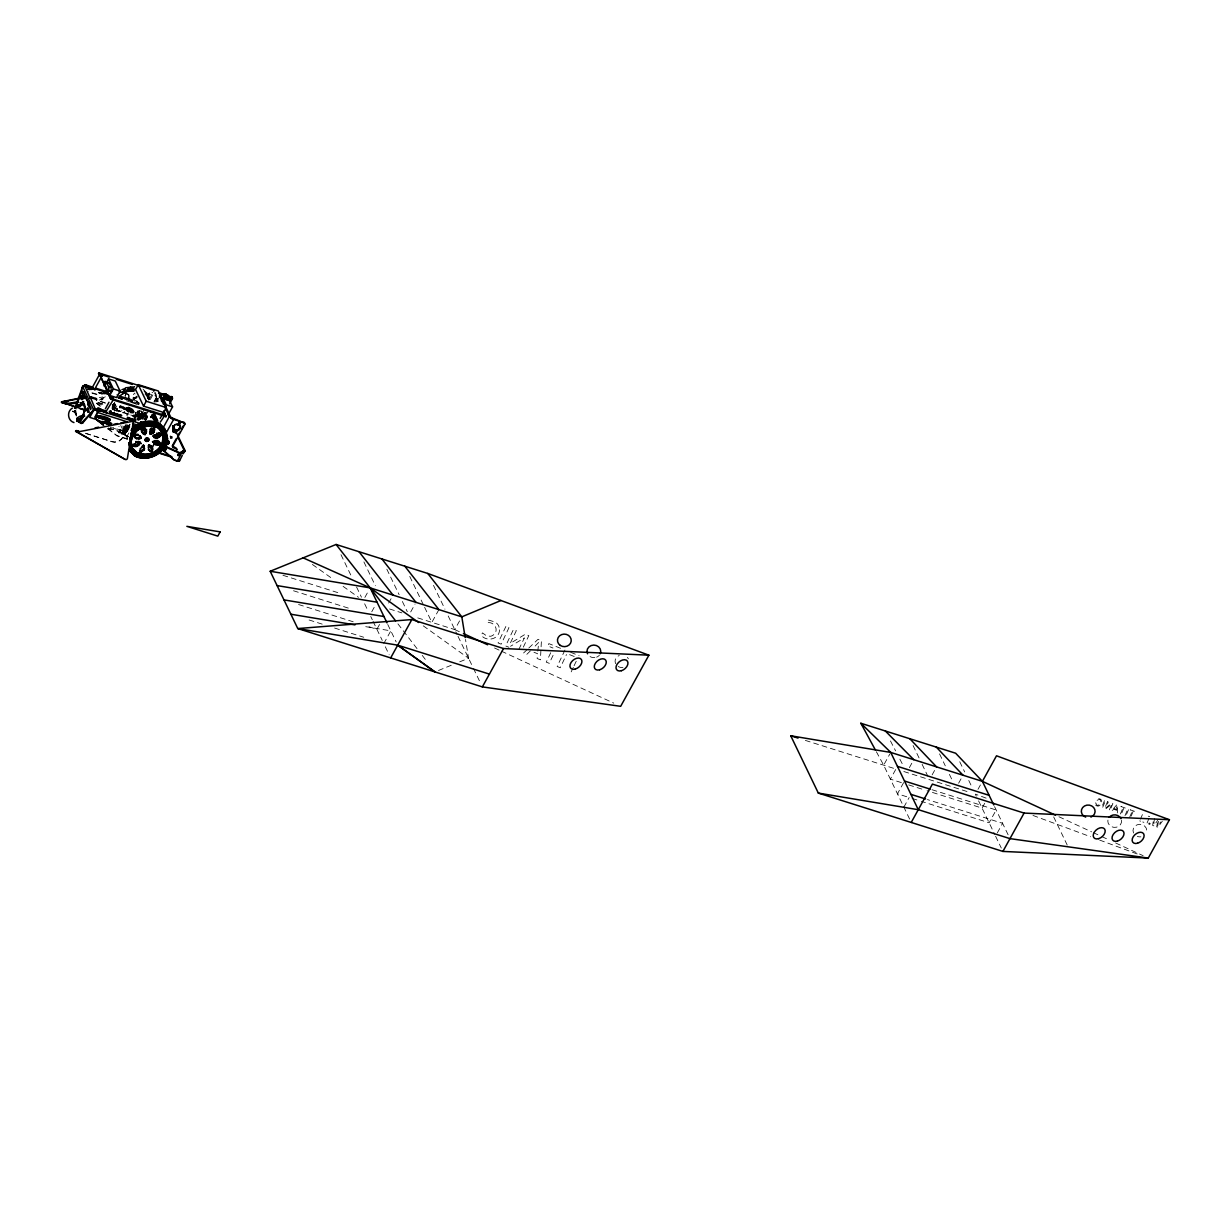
<?xml version="1.0" encoding="UTF-8"?>
<svg xmlns="http://www.w3.org/2000/svg" width="1231" height="1231" viewBox="0 0 1231 1231"><rect width="100%" height="100%" fill="white"/><g stroke="black" fill="none" stroke-linecap="round" stroke-linejoin="round"><path stroke-width="0.75" stroke-dasharray="5 3.75" d="M114.729 402.952C108.851 415.663 114.314 403.968 114.375 402.968M125.223 431.666L124.839 433.727L125.454 432.143L124.546 430.927L125.562 430.05M76.322 415.986L73.922 410.769L74.691 410.939M108.574 428.173L120.069 431.943M126.301 429.742L127.301 431.619L126.531 430.219M1117.317 812.937L1117.763 805.366L1116.655 804.982L1111.439 810.86L1113.978 809.306L1116.609 810.244L1116.471 812.629M117.253 408.6L111.775 406.861L112.852 409.107L112.929 408.123M128.87 432.973L126.454 437.359L125.439 434.112M537.824 651.153L538.67 642.474L533.392 647.829M114.237 410.431L114.729 411.139C111.329 389.042 114.945 427.388 114.698 402.737L113.16 408.477M1153.185 821.785L1152.647 825.447L1153.801 825.863L1157.679 820.338M1157.386 822.723L1156.709 826.893L1157.863 827.309L1162.341 821.169M1158.417 821.231L1157.679 826.37L1160.633 822M1154.601 818.43L1153.416 824.862L1154.909 822.954M126.362 415.201L127.024 414.278L127.424 415.109L127.932 413.062M136.826 397.798L133.733 399.506L132.84 397.813L133.148 394.782L134.718 393.074M136.426 396.967L133.333 398.659L133.564 395.613L135.118 393.905M108.543 429.711C106.697 427.126 110.59 432.327 110.944 427.603M115.175 403.86L114.144 407.769L114.975 410.708L114.16 407.169L115.545 402.383M118.915 432.989C120.099 422.91 123.669 437.359 118.545 431.696L120.023 429.557L121.346 430.127M129.147 396.29L128.393 399.829L129.547 397.136L128.732 394.612L125.654 392.843L124.593 394.797L125.1 397.628L125.654 392.843L124.593 394.797M135.672 412.662L134.933 417.047L135.518 412.816M112.098 407.892L113.129 404.276L112.098 407.784M112.236 408.2L113.283 404.584M112.606 406.03L112.483 405.199L113.621 405.43M108.174 428.419L108.266 429.419M110.821 427.342C110.975 430.665 106.251 430.019 109.19 427.049M118.422 432.081L119.622 432.789L121.423 430.481M125.947 431.45C124.3 426.526 120.269 433.912 125.07 432.82M122.808 430.927L122.962 432.435L121.223 433.804L126.47 422.741M123.9 428.957L123.346 430.65C125.193 430.404 121.915 433.266 124.716 434.897M123.946 431.65L123.639 432.697M126.408 424.633L125.377 426.495L127.732 427.88M127.516 427.911L126.147 426.788L128.009 425.126M126.762 426.541L126.454 427.588M125.116 432.666L125.716 431.604M125.377 426.511C126.701 428.126 129.578 425.587 127.624 424.741M127.008 439.436L127.901 436.313M133.733 417.155C148.197 411.708 131.471 412.508 139.334 416.324M140.211 413.554C137.41 412.893 138.272 416.216 139.103 413.093M139.472 415.539L139.349 418.186L144.181 409.431M139.98 416.001L140.011 413.554L137.918 413.231M141.503 415.924L142.704 414.985L140.903 413.816L143.335 415.37L142.858 414.632M112.236 408.153L114.329 400.967M114.652 402.645L113.175 407.723L113.806 410.246L113.314 408.03L114.806 402.937M128.578 436.759L125.07 435.651L131.009 424.895L128.978 425.357L129.932 425.141C127.024 428.111 127.916 426.465 130.378 425.157M139.457 411.231L139.334 413.57C141.226 414.016 136.533 413.724 137.795 415.801M135.272 419.833L143.181 415.232M102.435 399.367L102.588 398.244M102.388 399.398L101.619 400.09L102.989 399.229M119.653 431.496L120.361 430.05L113.16 427.711M120.484 431.712L120.407 430.111M139.657 414.231L140.488 414.57L134.841 417.386M138.395 403.937L138.426 403.045L130.994 400.86L131.548 401.645M150.444 399.275L154.121 392.474M138.703 413.062L139.149 411.016L137.672 411.939M139.749 411.154L141.565 411.277M126.393 432.373L126.655 429.911L128.701 429.08L127.732 425.941M137.58 413.508L137.103 411.862L138.749 411.493M139.026 417.14L141.565 412.631L139.965 411.923L139.072 413.016M127.424 415.109L127.824 414.093M117.53 410.939L115.991 410.354L117.068 408.415L116.191 410.769M137.58 401.598L137.18 402.599L138.718 403.183M1120.364 814.014L1122.903 807.967L1120.872 806.474L1126.38 808.428L1123.795 808.29L1121.256 814.337M1124.996 815.661L1127.827 808.936L1128.704 809.244L1125.873 815.968M1129.643 817.307L1132.197 811.26L1130.15 809.767L1135.659 811.721L1133.074 811.568L1131.166 816.107M1140.46 819.2L1142.583 814.168L1144.03 814.676M1149 818.369L1146.877 823.416L1146.092 823.139M113.16 404.876L112.036 404.937L113.206 405.522L112.329 406.83M138.734 412.416L139.457 410.477L138.426 412.277L139.734 413.031M114.083 409.738L135.102 416.386L139.503 410.677M518.836 649.383L524.391 637.92L510.526 646.29M523.344 647.137L528.807 635.627L525.314 634.227L510.173 643.428L516.328 630.657L513.435 629.503L505.633 645.952L508.926 647.26M550.719 652.722L546.256 662.14L549.272 663.34L553.735 653.923M564.952 650.045L557.151 666.479L560.243 667.725L566.475 654.569M573.338 667.34L571.107 672.049L568.091 670.849M574.077 665.771L576.323 661.062M124.993 395.628L126.054 393.674L128.886 395.074L129.04 398.921L128.486 394.243L125.654 392.843M72.675 411.554L74.814 412.231L76.661 408.707M72.275 411.031L75.568 412.724L77.445 408.954M112.329 409.184L114.56 405.137L113.883 404.553M112.852 409.107L116.083 403.276M113.252 409.954L117.284 402.645M115.022 409.123L116.822 405.861M117.36 397.259C120.715 400.306 127.978 398.798 124.623 399.598M130.978 400.86L130.578 401.598L138.918 404.06M126.054 425.049L121.223 433.804L125.362 435.112M123.392 430.665L124.039 429.481L125.516 430.281M125.608 426.649L128.009 425.557M125.008 429.85L125.839 428.342L126.916 428.665M125.777 427.326L126.747 427.911L125.916 428.927L124.947 427.065L126.701 427.449M85.631 433.25L112.144 441.621A8.032 6.57 -25.7 0 0 122.638 437.297L129.901 424.141M85.755 433.497L112.267 441.883A8.032 6.57 -25.7 0 0 122.761 437.544L130.024 424.387M133.717 413.801L134.81 416.047L138.026 410.215M120.823 432.958L124.962 434.266L130.609 424.064M138.426 411.046L135.21 416.878L139.349 418.186M147.105 397.136L149.797 392.243M147.351 398.798L150.951 392.289M138.949 412L139.749 413.077M149.259 399.259L152.844 392.735L153.813 392.812M142.642 419.802L145.058 415.432L143.658 412.508M144.073 419.556L146.766 414.678M153.967 401.645L156.66 396.751M144.196 420.156L147.797 413.647M154.09 402.245L156.783 397.367M145.196 420.11L147.905 415.216M155.091 402.183L156.891 398.936M145.289 420.51L147.982 415.616M145.612 420.848L147.412 417.601M156.399 401.306L158.199 398.044M156.722 401.968L158.522 398.706M364.868 597.435L368.377 591.065M371.762 611.761L375.27 605.39M388.657 603.082L392.181 596.712M379.533 624.486L376.886 629.272L367.777 626.394M383.78 643.598L390.827 630.841L362.529 626.148M410.708 611.93L415.093 603.959M438.898 609.607L431.866 622.347L424.495 607.037M417.755 617.9L454.778 629.595L460.055 620.039M909.617 819.077L883.658 765.159L889.844 753.972M895.676 769.544L890.382 779.131L901.384 782.608M909.37 767.652L912.894 761.266M903.631 782.624L897.445 793.81L910.278 797.857M903.862 807.136L909.155 797.55M932.144 774.853L934.791 770.052M958.626 783.224L962.15 776.823M977.983 789.333L980.63 784.547M984.708 803.32L982.061 808.105L927.066 790.733M997.31 832.91L1002.603 823.324L927.42 799.565M123.515 430.696L124.839 428.049L118.807 426.588M126.147 430.881L125.5 430.973M127.762 428.111L128.47 428.603L127.978 426.203M75.06 410.877L73.922 411M126.301 430.034L127.424 428.665M138.287 418.34C144.996 417.848 151.121 414.616 138.057 417.863M125.408 428.742L126.162 427.742M126.978 428.373L125.547 428.865M145.458 415.539L142.796 417.878L145.689 416.016M125.131 429.896L122.669 431.189M140.472 413.324L134.718 416.94M142.427 412.447L138.057 416.047L142.95 411.846M138.564 416.801L145.335 410.492M140.934 417.355L145.473 412.308L140.519 417.632M143.258 412.924L141.057 415.463M145.104 412.277L141.365 416.632L137.472 418.725M145.35 412.277L141.842 416.524M146.243 414.155L140.103 419.602M118.361 398.044L120.715 395.305M140.211 414.524L133.979 417.678M145.32 412.293L139.195 417.724M141.919 417.386L146.227 412.37L141.288 417.878L137.457 419.725L141.919 417.386L141.088 417.971M147.458 411.431L141.427 418.186L137.61 420.048L142.073 417.694L146.381 412.693M148.52 411.508L142.734 418.232L136.056 421.725M118.33 398.182L120.746 395.459M140.673 417.171L145.258 412.031M137.103 396.028L133.333 398.659L132.64 396.828M137.503 396.859L133.733 399.506L132.84 397.813M123.085 413.031L124.654 411.323M75.676 412.57L74.352 412.216M530.423 650.845L526.791 654.384L523.498 653.061L527.468 649.322M528.791 648.06L538.039 639.304L541.425 640.659L540.409 659.816L537.131 658.508L537.547 653.692L533.977 652.276M134.81 416.047L135.702 415.309M126.624 429.173L126.747 427.911M126.839 429.65L128.701 429.08M135.364 416.232L137.764 415.355L135.41 416.247L137.764 414.385L137.333 412.339L137.857 414.77L139.411 415.724M135.241 389.765L127.055 390.796L122.177 393.412L127.316 390.704L133.779 389.996L126.731 391.043L122.454 393.335M96.772 394.12L87.401 391.427M134.979 417.447L140.611 413.985M125.624 431.927L127.301 431.619M96.91 394.628L91.094 392.997M122.208 392.812L126.485 390.519L134.948 389.458M126.901 390.473L122.023 393.089L127.162 390.396M121.7 394.289L127.132 391.381L131.409 390.843L127.978 391.119L120.823 394.597M118.253 391.458L125.993 387.396L134.918 386.396L126.685 387.18L122.638 389.15M119.161 393.335L126.901 389.273M112.483 406.738L113.452 406.999L112.283 407.815M138.149 413.708L138.949 413.447L137.61 414.262M137.21 419.232L141.427 417.032M143.027 416.401L141.857 416.54M127.378 427.849L128.086 427.388M124.854 432.343L123.685 432.496M121.961 410.708L118.684 411.754L121.884 410.8M119.438 393.028L127.593 389.058M121.269 394.874L127.932 391.643L134.425 391.104M141.688 414.724L142.688 414.57M126.793 426.526L128.209 426.68M100.788 398.89L105.666 396.644M99.265 400.106L105.774 397.105M125.808 431.712L125.347 432.512M122.131 433.389L121.223 433.804L124.5 432.973M438.498 670.464L452.639 664.709M459.717 661.847L468.565 658.246L465.503 639.428M135.364 415.924L138.903 415.078M113.252 405.507L112.313 404.737M99.265 397.628L102.804 396.951M112.99 404.968L113.467 405.876M133.363 390.919L127.285 391.689L120.33 395.413L127.516 391.612L135.148 390.766M108.82 429.573L109.928 428.973L108.159 429.204M124.254 430.542L125.993 431.096M134.564 387.596L126.254 388.519L123.131 390.165L126.901 388.334L134.81 387.673M134.148 388.242L126.316 389.104L123.362 390.658L126.931 388.934L134.364 388.319M126.501 389.535L134.287 388.55M126.701 390.458L135.272 389.504M126.962 390.981L134.056 390.196M127.362 391.812L131.64 391.335M119.161 432.85L120.423 432.496L118.515 432.45M122.561 431.619L124.685 431.85L127.639 428.388M119.53 410.8L118.284 410.923L119.299 410.892M127.07 389.242L135.795 388.381M138.934 415.493L137.78 415.37M124.362 431.435L125.562 432.173M123.254 430.111L124.3 430.188L124.177 428.465M141.688 411.262L140.719 410.8M108.605 428.096L119.515 431.527M126.147 426.757L125.362 426.603L126.485 426.865M126.054 393.674L129.132 395.443M140.365 414.785L139.334 414.078M140.18 415.124C142.119 414.539 141.75 417.001 139.888 415.647M125.393 399.09L131.209 400.814M146.504 392.981L155.629 395.874L158.03 400.844M116.76 394.628L136.903 400.998M120.392 395.936L137.81 401.444M119.576 396.567L139.134 402.737M119.792 397.044L138.01 402.799M117.776 396.505L124.639 398.69M119.238 397.228L139.365 403.583M117.961 398.09L138.995 404.737M131.64 402.629L138.518 404.799M100.419 401.244L105.604 402.876M135.918 412.539L145.058 415.432M100.65 401.706L105.835 403.353M97.818 402.275L104.727 404.46M98.049 402.752L104.958 404.937M96.864 403.383L104.127 405.676M122.577 426.095L129.901 428.403M74.737 411.8L74.491 410.739L75.522 412.062M74.845 412.016L75.63 412.262M121.084 429.85L119.561 430.327L120.9 429.773L121.192 430.619M111.667 427.634L120.561 430.496M128.347 436.282L121.915 433.266M107.866 428.419L116.745 435.451L127.178 438.744M108.097 428.896L116.976 435.928L127.409 439.221M282.945 575.292L341.249 593.711M389.55 608.976L401.891 612.884M805.336 740.4L894.66 768.636M903.831 771.529L969.843 792.395M932.005 789.717L996.187 809.998L989.124 822.785L921.28 801.335M908.724 784.932L925.22 790.148M293.486 590.757L351.774 609.191M298.564 604.513L353.205 621.778M912.109 798.442L919.449 800.75M309.089 619.978L323.661 624.594M334.601 628.041L363.745 637.258M126.347 399.167L128.393 399.829L126.347 399.167L124.7 396.797M136.779 401.768L138.857 403.183M115.991 410.354L117.668 410.923M1148.246 816.168L1149.708 816.692M1139.752 820.892L1140.583 821.185M1142.783 821.969L1143.907 822.354M140.673 414.231L142.704 414.985L140.719 414.155M986.139 798.134L975.337 794.133L977.768 799.196M1032.978 815.445L1090.635 836.757M1099.637 840.081L1137.475 854.068M560.582 648.306L548.857 643.613L547.749 645.936L552.965 648.014M570.692 652.322L579.078 655.677M569.584 654.646L574.8 656.723M152.013 392.381L152.844 392.735M139.949 415.539L141.596 416.263M1058.952 816.753L1091.589 831.848M1093.313 832.648L1100.175 835.818M1101.899 836.618L1108.762 839.804M1115.64 842.973L1143.122 855.683M454.778 629.595L461.687 632.796M494.523 647.983L499.709 650.383M501.432 651.184L613.746 703.116M140.303 414.909L141.611 415.555M113.975 404.491L112.098 408.707L137.056 416.755L134.887 415.909M102.742 398.629L102.696 398.367M138.795 412.447L140.411 414.385M121.992 433.204L123.423 432.25M122.361 433.466L124.208 434.743M312.366 564.444L332.355 578.693M343.11 586.371L358.498 597.327M423.264 625.84L468.565 658.246M96.603 403.122L101.05 406.645M96.834 403.599L99.803 405.938M1095.559 805.074C1100.037 809.383 1105.007 799.042 1098.683 798.642A2.616 2.37 2.4 0 0 1097.283 798.95L1096.267 799.827L1097.052 800.35C1104.438 796.011 1098.175 810.906 1095.852 802.997L1094.898 802.951L1095.282 804.735M127.285 427.449L128.47 428.603L126.424 429.45L126.67 431.158M126.439 430.681L125.07 435.651M142.95 389.027L148.166 394.397L148.936 397.767L148.274 394.597L146.12 392.304M143.858 390.904L149.059 396.274L149.843 399.644L148.274 394.597M144.873 392.781L146.766 394.736L147.843 399.398M145.043 394.212L147.966 397.244M140.042 414.031L140.396 415.524M147.028 394.182L149.182 396.474M397.936 623.871L417.601 649.383M422.233 655.4L426.849 661.401M125.1 434.712L124.039 432.604M157.091 398.736L157.553 401.737M876.364 751.741L883.658 765.159M890.459 740.939L895.599 750.879M899.876 759.173L902.446 764.159M1053.674 816.907L1067.262 845.143M994.556 806.628L1008.343 835.264M959.749 761.743L964.673 771.96M968.766 780.5L971.228 785.609M978.583 800.873L994.802 834.572M995.617 836.264L1001.295 848.051M939.561 753.911L945.3 765.851M949.409 774.376L951.871 779.485M913.079 745.54L921.296 762.589M922.111 764.297L927.851 776.238M433.481 585.356L444.945 609.176M448.222 615.992L457.209 634.657M458.024 636.335L472.627 666.663M473.427 668.356L480.736 683.513M409.754 576.416L423.664 605.344M386.826 569.168L399.121 594.696M402.383 601.497L407.307 611.715M363.914 561.921L375.378 585.741M387.75 624.471L396.182 641.982M340.987 554.689L351.635 576.8M356.559 587.018L361.468 597.22M364.638 603.805L367.7 610.176M370.762 616.531L372.301 619.716M373.055 621.316L382.256 640.412M385.318 646.767L389.15 654.738M154.983 392.074L156.614 395.474M154.521 392.904L158.614 401.383M157.137 401.075L157.276 399.106M147.689 396.751L148.474 399.767M143.073 415.601L143.104 414.893M128.486 394.243L128.886 395.074M135.179 415.309L135.579 416.14L135.441 412.293M125.424 425.418L125.7 426.988M120.746 425.511L124.962 434.266M122.608 430.527L123.008 431.358M74.983 410.462L76.676 413.985M74.522 410.308L76.522 414.462M74.475 411.323L77.676 417.986M133.056 397.659L133.733 399.506M112.175 406.553L113.144 409.769L112.19 405.968M147.812 396.921L148.628 400.075M120.515 430.235L120.823 431.065M622.963 667.479A6.894 6.278 2.4 0 1 617.854 666.263M615.638 663.694A6.894 6.278 2.4 0 1 619.255 655.461M627.395 657.4A6.894 6.278 2.4 0 1 628.318 658.816M599.405 655.154A6.894 6.278 2.4 0 1 596.604 657.154M594.865 657.585A6.894 6.278 2.4 0 1 588.464 655.215M1133.551 833.018A6.894 6.278 2.4 0 1 1139.798 824.308A6.894 6.278 2.4 0 1 1146.292 832.956M1140.875 836.803A6.894 6.278 2.4 0 1 1137.336 836.403M1121.518 820.261A6.894 6.278 2.4 0 1 1113.87 827.355A6.894 6.278 2.4 0 1 1108.285 818.753M1116.856 807.721L1116.702 809.567L1114.424 808.752L1116.917 805.766L1116.856 807.721M499.524 629.857C499.386 639.304 486.861 642.167 481.275 635.411L482.475 632.888L486.399 635.765L490.4 636.289A6.278 5.709 2.4 0 0 493.831 634.565C499.401 629.795 493.985 621.27 487.276 622.763L488.569 620.055L495.124 622.055A9.648 8.786 2.4 0 1 498.847 626.256L499.524 629.857M116.791 410.169L116.391 411.185L117.468 409.246L116.791 410.169M1104.484 800.673L1101.653 807.398L1102.53 807.705L1105.361 800.981L1104.484 800.673M1107.469 801.72L1104.638 808.444L1105.761 808.844L1111.824 804.058L1109.254 810.075L1110.054 810.367L1112.886 803.643L1111.531 803.166L1105.93 807.828L1108.285 802.012L1107.469 801.72M1149.108 823.062L1148.692 824.047L1149.785 824.447L1150.2 823.447L1149.108 823.062M505.864 626.487L498.063 642.921L501.155 644.167L508.957 627.718L505.864 626.487M142.673 412.647L138.118 416.555L142.642 412.662M143.088 412.647L140.98 415.109L133.533 419.109L140.873 415.201L143.042 412.662M126.116 388.211L122.977 389.858L126.762 388.011L134.394 387.38L126.116 388.211M127.993 398.998L125.947 398.336L127.993 398.998M134.533 416.216L132.486 415.555L134.533 416.216M134.933 417.047L132.886 416.386L134.933 417.047"/><path stroke-width="1.5" d="M104.312 386.042L105.697 386.596M92.54 387.134L85.631 384.841L82.708 386.334L74.953 407.784L75.737 408.03M76.814 420.356L76.845 419.633C93.71 413.308 74.383 414.816 77.061 420.956L81.661 422.972L94.71 408.569L98.234 411.231L95.526 417.047L95.864 419.14M98.157 417.324C98.834 413.77 114.006 418.971 109.374 421.14M82.4 391.596C80.415 394.612 82.169 388.781 82.385 393.181C82.662 386.873 82.554 401.845 85.493 397.49M152.413 416.247L152.613 415.447L152.859 416.77M78.676 431.265L75.599 431.327L125.116 459.394A1.585 1.508 24.3 0 0 127.424 458.378L133.41 421.187L133.148 419.725L132.302 420.048M133.333 419.956C133.41 423.11 133.81 418.371 132.163 420.202M108.559 387.226L111.421 387.842L109.097 382.841C101.819 379.225 113.098 388.519 106.497 390.396M82.816 386.242L84.323 385.395M103.65 425.387L95.649 418.663L95.31 416.57L97.803 411.554L95.172 409.369L93.479 409.384L94.71 408.584M153.336 415.062L154.26 418.232M82.723 398.382C80.446 403.445 80.338 389.781 82.739 398.444C80.215 401.721 81.646 395.136 81.631 398.875M83.493 398.798L81.785 396.351M139.518 450.838L140.396 452.531L144.165 449.884L143.596 445.176L143.765 449.053L139.995 451.685L140.396 452.531L144.566 448.884L143.596 445.176L142.442 445.514M154.352 428.773L153.167 431.742L150.074 433.45L150.474 434.281L153.567 432.573L154.752 429.604L153.66 426.942L153.844 430.819L150.074 433.45M85.354 411.123L85.447 410.646M85.478 384.918L85.201 386.103L85.631 384.811A5.139 1.939 28.9 0 1 84.585 385.334L84.462 385.365M133.348 421.325L133.133 420.156L132.286 420.571M173.032 427.942L174.54 425.172M152.444 414.585C159.214 418.309 153.86 424.08 152.413 414.585M81.831 398.567L82.215 399.49M107.959 383.472L107.389 382.118M81.246 403.26L79.138 405.953L78.584 404.799L74.737 407.892M166.062 398.398L167.016 396.597L166.123 398.659M105.312 382.041L104.035 383.795L105.112 381.179M111.621 391.181L110.375 392.135M137.395 430.358C171.463 409.677 171.171 464.395 136.995 452.669L132.533 448.407L130.886 442.56L132.748 435.574L137.457 430.081M129.655 418.54L127.439 417.848L135.795 420.417L127.455 417.278L128.286 418.371L127.378 418.863M85.339 385.842L85.57 384.841L85.154 385.672A5.139 1.939 28.9 0 1 84.924 385.872M139.919 451.669L140.226 448.638L143.996 446.007L141.796 446.93M139.995 451.685L143.765 449.053L144.273 447.022M149.982 433.42L150.305 430.404L154.075 427.773L154.244 431.65L152.675 433.358L150.474 434.281L149.582 432.589M145.889 430.85L145.135 434.62L145.874 430.235L142.396 427.634M104.312 385.919L106.251 381.933M157.83 452.746L164.046 445.899L166.123 437.774M98.757 415.755L98.326 417.632L99.526 416.232L98.126 416.124L98.418 417.709L109.328 421.14M165.077 438.082C164.246 451.454 148.274 459.963 136.472 454.147L131.671 449.561L129.901 443.268C130.732 429.881 146.689 421.371 158.507 427.188L163.461 432.096M129.917 442.514L131.302 448.93C138.349 460.948 157.168 457.07 163.231 445.914L165.231 438.39L163.308 431.773M130.563 449.946L128.824 442.652L130.455 449.746L135.533 455.055C145.658 460.271 158.384 455.67 164.2 446.222L166.308 438.236L164.292 431.235M165.339 443.976L168.555 442.76L168.616 440.975L167.077 440.052M165.662 444.637L168.201 444.191L169.139 442.406L168.308 440.99L165.708 441.16M178.803 429.204L180.342 426.295M173.217 431.943L175.171 432.589L180.234 428.573L180.018 425.018L178.095 423.695L180.665 426.942L179.126 429.865M166.17 398.598C168.632 400.137 168.047 395.428 170.109 397.567L168.739 400.044L163.554 398.275M165.816 397.09L167.416 399.275L168.355 397.013M152.429 448.299L151.675 451.839L152.829 449.13L152.013 446.607L148.936 444.853L148.274 445.776M78.092 419.386L79.323 419.756L78.369 419.663M129.871 439.052C132.933 427.249 148.289 420.802 159.184 426.357L164.431 431.542M130.055 442.929L131.563 449.423L136.241 454.239L143.181 456.439L151.013 455.562L158.168 451.808M130.901 441.96C132.209 429.65 147.305 421.971 158.076 427.988L162.261 432.481L163.538 438.298C162.369 450.577 147.412 458.147 136.641 452.469L132.286 447.992L131.102 441.729M145.673 440.313L146.935 438.851L148.659 439.405M154.398 441.221C153.906 445.653 157.476 439.436 154.29 442.591M166.231 397.844L167.831 396.844L164.385 395.397L161.384 400.844M164.138 436.897L163.677 434.743L164.154 436.959M157.676 452.131L163.231 445.914L165.154 438.128M130.455 449.746L135.241 454.87C145.396 460.425 158.276 455.732 164.2 446.222L166.123 438.036M170.447 436.282C170.77 439.636 172.094 434.681 170.709 438.205M166.323 444.099L168.555 442.76L168.247 440.606M166.631 444.76L168.878 443.406L168.57 441.267M173.356 429.342L172.909 428.342L173.202 431.912M171.878 438.082L171.925 436.805M180.28 422.849L178.834 421.556L178.772 423.141M179.926 422.264L178.495 423.433L180.28 422.879M178.957 423.125L179.957 422.218M172.894 431.281L175.664 431.527L179.034 429.019L180.342 426.434M166.123 438.928L164.554 431.712L159.584 426.588C149.459 421.387 136.733 425.988 130.917 435.435L130.024 439.344C133.086 427.157 148.859 421.11 159.738 426.911L164.708 432.019M146.874 441.514L148.659 439.421M154.752 442.637L155.845 441.36M159.184 435.836L158.414 434.497M159.399 436.313L159.43 435.066L158.26 435.159M172.355 445.991L173.032 447.53L176.048 448.592A1.6 1.308 -25.7 0 1 176.71 450.331L176.387 449.669A1.6 1.308 -25.7 0 0 175.725 447.93L172.848 446.053L184.712 424.557A1.6 1.308 -25.7 0 0 184.05 422.818L170.863 417.401L159.584 394.043L171.694 397.136A1.6 1.308 -25.7 0 1 172.355 398.875L169.616 403.83M172.663 446.653L173.063 447.545M81.692 396.52L80.815 397.367M166.308 448.807L164.831 448.361L165.108 449.761M164.816 449.177C165.877 452.069 167.416 447.253 164.292 448.638M179.557 455.147L177.803 454.993L179.141 455.885M177.91 455.501L179.311 454.67L177.833 454.177M98.188 417.247L108.79 420.633L110.128 419.463M176.187 438.775L172.525 445.391L172.74 446.884M153.706 435.066C152.013 437.297 156.953 436.113 154.537 434.82M154.66 435.728L155.445 435.205M157.845 435.928C160.43 436.005 156.783 436.605 158.23 435.189M164.662 448.746L165.785 447.561M164.354 449.038L166.139 448.53L164.385 448.315M95.633 389.058L91.556 388.488L87.832 386.057M101.434 393.351L99.08 392.612C103.389 395.028 101.111 391.181 101.481 393.258M97.249 409L99.096 408.877M97.664 408.261L105.327 411.231M119.992 407.738C118.761 403.706 126.101 409.123 124.916 408.707M132.748 412.477L130.44 412.416L132.794 412.447L133.41 411.092L131.917 409.154L128.855 407.523L126.285 408.061L129.117 410.908L133.163 411.739L131.502 409.892M162.923 448.992L163.261 450.469M177.603 436.543L184.296 450.7L180.588 452.269A1.6 1.308 -25.7 0 1 178.926 452.454L166.785 446.945L163.2 448.207L166.785 446.945L164.215 447.869L163.154 449.607L166.077 447.253L179.172 452.977A1.6 1.308 -25.7 0 0 180.834 452.793L185.065 450.592L173.14 425.788L172.832 426.526M172.771 426.895L173.14 425.788M76.368 406.23L82.015 389.888M83.385 402.306L83.046 403.245L81.108 403.106M141.734 428.557L141.442 431.573L144.735 433.774L142.688 433.112M143.088 433.943L145.135 434.62L141.842 432.42L142.134 429.388L142.796 428.465L145.643 429.865M148.274 447.622L148.936 444.853L151.782 446.253L152.321 450.931L152.182 447.084L149.336 445.684L148.382 449.638L151.675 451.839L149.628 451.161M155.722 421.956L157.399 422.725L155.722 422.648M156.552 433.266L160.938 433.497L157.337 436.974L153.336 436.328M133.133 444.129L133.133 445.976L136.441 446.514L140.549 442.898L139.195 441.621L135.779 441.852M138.087 441.437L140.149 442.067L138.826 445.422L134.918 446.576L133.133 445.976L136.179 442.683L140.549 442.898L138.488 442.268M161.138 433.912C161.323 437.005 156.522 439.067 153.921 437.39L153.921 435.543M153.521 436.559L156.829 437.097L160.538 434.481L160.938 435.312L157.737 437.805L153.921 437.39L156.953 434.097L161.338 434.328L159.276 433.697M90.725 409.615L87.632 404.507L88.247 402.799L85.555 396.921L84.708 398.352L84.185 396.367L83.831 398.075L85.447 396.582L91.094 408.43M86.739 387.149L89.324 387.426L86.832 386.934M91.017 387.627L87.247 386.195L88.955 388.411M90.986 389.611L90.909 388.688M104.066 393.92L103.419 392.135L109.128 393.782M97.603 408.415L101.527 409.477M110.421 390.843L111.282 389.627L111.759 390.519M103.266 410.462L101.788 409.738L106.466 412.277M97.895 409.031L104.527 411.292M110.498 397.336L113.375 399.583M114.021 413.785L113.437 412.97L121.269 415.324M132.763 412.462L133.425 411.123L132.317 409.554M142.073 422.725L141.057 421.664M163.954 410.739L165.954 416.647L110.744 399.198L111.298 397.952M77.922 431.127C75.183 432.697 74.537 429.757 77.799 430.788M163.184 397.567L164.385 395.397L167.216 397.013M93.571 389.011L95.387 389.396L89.694 386.657L92.725 387.657M94.756 389.073L95.726 389.258M102.096 394.028L101.865 393.412M106.635 412.508L104.25 411.862L106.297 411.908M110.975 411.139L110.282 412.477L121.792 415.709M127.07 421.771L97.926 412.57L97.988 410.462L94.895 408.584M108.867 382.964L106.097 382.102M141.734 430.404L142.796 428.465M85.401 385.703L81.846 387.827M84.185 386.072L84.585 385.334L90.171 398.229M83.093 392.027L82.123 393.043M80.507 398.213L82.308 394.966M74.968 408.369L79.015 406.384L78.584 404.799M93.202 388.411L88.247 388.95M153.706 391.196L154.167 390.381L98.942 372.931L110.744 399.198L112.021 399.029M101.45 375.27C103.635 373.793 99.249 375.178 100.496 375.501M100.188 374.793L101.942 374.47L101.927 376.04M93.664 389.242L94.464 389.596L101.65 376.563M90.74 396.797L89.94 398.059L90.74 396.797L96.249 398.582M91.032 398.198L90.355 397.321L95.495 409.569L97.264 410.831L97.68 410.092L130.763 420.556M82.754 415.863C86.308 411.816 72.09 431.542 81.969 415.616L84.323 416.155M84.447 416.401L83.308 414.616L84.954 407.23L84.416 404.491L82.939 402.906L80.077 402.675A4.016 1.754 -72.5 0 0 82.877 401.506L83.754 401.768L83 402.845M95.849 398.413L96.449 399.813M96.633 398.844L96.526 399.952M106.774 382.179L108.559 378.933L115.268 381.041L120.084 391.058L116.483 397.567L109.79 395.459L113.39 388.934L108.559 378.933M94.248 409.261L89.755 417.401L97.018 419.694M77.184 420.817L82.446 423.233L94.264 409.646M99.203 408.061L97.357 408.769L98.126 410.385M99.065 411L100.465 410.662M105.374 408.769L108.974 402.245M111.867 398.921L110.744 399.198L105.774 387.119M111.775 397.321C115.16 399.921 111.375 394.889 111.329 398.582M106.451 412.554L103.881 411.616L105.481 412.477L113.667 399.229M109.22 411.739L110.944 411.123M113.267 414.293L114.006 412.985M120.299 406.138L119.884 406.892L125.223 409.323L124.393 409.015M123.746 407.23L124.346 408.615M120.884 415.17L120.469 415.909L117.53 414.709M138.241 384.641L135.548 389.519L143.535 406.122L163.615 412.462L166.323 407.584L158.322 390.981L138.241 384.641L146.227 401.229L166.323 407.584M126.147 408.184L128.855 407.523M134.671 419.525L135.087 421.341L129.594 419.648M143.535 406.122L146.227 401.229M145.027 422.802L140.873 422.387M150.49 412.139L152.382 412.493M159.415 397.074L161.215 393.828L158.568 393.32L159.599 392.92L171.694 397.136L169.801 397.336M152.044 416.509L150.628 416.601L151.752 417.478M150.736 417.463L152.044 416.524M151.998 415.324L152.798 414.647M155.952 419.725L155.537 420.463L153.952 415.57M168.093 414.939L172.555 406.845L166.354 404.876L163.4 398.752L165.077 395.628M163.908 398.521L165.277 396.043M154.521 420.433L154.275 419.186M168.739 400.044L170.586 397.367L169.616 400.706L172.555 406.845M169.093 400.09L170.586 397.367L170.001 398.429M160.168 418.432L161.969 415.17M163.646 415.17C164.785 416.063 163.169 411.523 163.585 414.108M160.276 422.141L165.031 415.078M149.736 445.637L151.998 449.915L151.382 449.084L155.875 440.929M163.077 427.911L169.37 416.509L165.216 407.892M165.493 434.158L173.571 419.509L169.37 416.509L172.094 418.879L184.05 422.818M178.003 435.466L179.834 432.173M181.665 428.865L183.481 425.557M386.996 622.886L370.162 587.833L336.078 544.471L270.189 571.261L297.764 628.549L482.352 686.898L620.67 706.317L648.891 655.184L427.757 573.446L336.078 544.471M390.673 657.908L411.846 619.562L503.525 648.537L648.891 655.184M482.352 686.898L503.525 648.537M911.232 822.446L932.406 784.101L1024.084 813.076L1169.45 819.723L1148.277 858.069L1002.911 851.421L818.323 793.087L790.748 735.784L890.705 752.418L982.4 781.346L1055.506 815.168M993.756 804.936L982.4 781.346L996.51 755.788L1169.45 819.723M1002.911 851.421L1024.084 813.076M76.999 418.463L77.184 421.11M133.133 445.976L134.21 444.037M153.921 437.39L154.998 435.451M86.078 398.244L83.4 391.581M163.169 450.254L174.263 459.994L177.372 461.133L182.696 450.9L185.065 450.592L184.942 451.515L182.942 451.408M182.357 453.547L184.219 450.3M174.694 460.225L179.372 461.24L182.28 455.439M183.204 453.824L185.065 450.592M85.416 384.995L84.97 385.626L92.125 387.873M158.199 442.021L157.214 443.745L155.414 444.114M78.476 405.599C75.814 407.615 81.031 406.23 78.492 405.399M154.567 436.236L155.352 435.528M82.615 386.488L93.479 409.384M158.43 442.483L155.537 444.345M132.04 436.051L137.564 429.373L144.719 425.911L152.413 425.264L159.153 427.588L163.661 432.42L165.062 438.836C163.569 452.008 147.381 460.209 135.81 453.747M134.594 426.449L131.117 430.481C137.472 421.694 150.32 418.755 159.876 423.879L165.016 429.388L166.585 436.574L164.908 429.173L159.568 423.679C151.505 419.509 141.442 421.294 134.702 426.572M132.025 430.742L135.256 426.972M130.871 433.712C137.056 424.218 150.29 420.387 160.461 425.557L165.8 431.05L167.508 438.451C165.985 453.3 148.151 462.533 134.933 456.024L129.132 449.638M173.479 429.265L173.263 430.542M132.071 430.788L134.256 428.326M130.886 433.727C137.149 424.126 150.582 420.248 160.784 425.757L165.923 431.265L167.508 438.575C165.877 453.516 147.674 462.718 134.502 455.778L129.163 450.284M145.935 438.344L147.228 437.944M149.89 429.573L151.459 427.865M164.692 414.216L162.954 413.324L165.954 416.647L164.323 413.247M156.999 443.283L157.876 442.483M104.096 411L101.327 410.831L103.373 411.077M140.965 421.771L141.596 422.495M159.599 393.997L161.215 393.828M168.324 398.136L166.077 398.505M168.524 398.552C166.847 401.014 164.523 396.797 167.201 396.474M161.8 414.278L165.954 416.647M89.186 412.108C85.831 412.477 89.401 407.276 87.355 408.2C85.077 411.954 91.34 413.185 87.709 408.292M72.429 408.092C66.582 411.246 67.613 420.679 73.952 422.572M77.03 418.386C77.615 416.493 77.307 423.556 76.953 420.633M99.819 374.424L98.495 373.747L101.45 374.809M92.864 388.719L90.617 387.242L93.033 387.796M92.417 388.273L95.156 389.104M111.329 397.598L112.637 398.275M156.46 443.56L157.476 442.914M154.521 435.805L153.321 435.805M159.261 436.405L153.321 435.759L155.091 435.989M164.739 447.961L166.123 448.392M132.409 420.448L133.363 420.356M113.021 398.875L113.637 399.521M134.333 436.974L135.179 435.435L138.595 435.235L141.026 438.19L136.549 438.959L133.717 435.174L134.825 437.821M176.064 424.356L174.556 425.157M157.737 444.36L159.953 443.452L155.475 444.222L153.444 442.114L157.922 441.344L160.353 444.299L158.137 445.191L155.875 445.068L153.26 442.252M165.4 440.498L167.031 440.052M162.384 399.675L163.815 398.921M135.641 426.772L139.719 424.633L135.887 426.495M147.766 440.267L146.474 440.683M159.368 436.359L154.844 436.236M158.661 452.177L151.059 456.162L142.104 456.978M111.821 398.629L112.667 399.444L111.821 399.075M139.872 424.941L136.241 426.711L132.686 425.587M175.233 431.758L176.187 430.912L175.541 432.42M153.398 436.343L155.321 435.574M151.859 428.696L154.075 427.773M500.971 600.497L461.81 616.854L370.146 587.879L303.134 557.858M178.064 429.681L176.402 430.188L178.387 430.342M134.117 436.005L136.333 435.097M133.717 435.174L136.149 438.113L140.626 437.344L141.026 438.19L138.811 439.082M153.244 441.698L155.66 441.206M158.137 445.191L160.353 444.299L159.23 441.637L157.522 440.513L154.106 440.713M79.4 422.064L80.4 422.387M160.353 394.597L165.523 393.72L169.201 397.028M160.338 394.597L165.677 393.766L169.201 397.136M138.411 438.251L140.626 437.344L139.903 435.528L140.811 437.205M95.433 389.658L94.464 389.596M124.193 409.061L125.254 409.4M133.21 411.708L129.255 411L126.27 408.077M92.171 387.78L99.496 374.439L100.373 375.917M79.092 398.198L61.565 401.829L76.199 407.415M79.199 398.659L61.596 402.122L84.908 409.969M132.748 435.574L130.071 442.76L131.455 449.238M67.982 401.706C48.471 402.322 79.123 405.891 78.307 401.368M67.874 401.229L61.565 401.814L65.582 404.06L78.415 401.614M95.064 427.849L98.726 427.157M114.006 424.233L117.545 423.556M120.715 422.956L124.393 422.248M76.784 432.143L133.41 421.187M164.846 398.536L167.908 399.89M176.756 424.28L180.28 425.587M164.4 398.598L167.185 399.198M144.704 422.787L147.751 422.448L143.504 422.802M176.11 424.341L180.326 425.68M98.988 416.216L95.772 416.493L96.264 419.54L110.898 425.464M411.846 619.562L297.764 628.549L397.721 645.167L489.415 674.111M98.695 416.324L95.541 416.016L95.372 418.201C102.712 426.757 103.173 419.032 111.775 423.879M155.829 419.879L154.614 419.494M169.94 397.167L171.694 397.136M135.933 434.266L138.195 434.405M98.88 415.724L109.882 419.509M1148.277 858.069L1009.974 838.634L918.295 809.659M270.189 571.261L370.146 587.879L418.586 622.486M277.083 585.587L377.04 602.205M283.976 599.897L383.934 616.516M290.87 614.223L354.99 624.886M818.323 793.087L918.28 809.706L890.721 752.372L860.838 723.243L955.641 753.218L982.4 781.346M110.205 410.723L110.682 411.739M100.05 411.416L101.665 411.092L98.803 408.815L101.111 410.215M101.219 409.554L97.926 408.646M177.372 461.133L179.234 461.302L179.495 460.302M78.553 431.019L75.63 431.05L125.116 459.394M166.754 399.183L165.369 398.752M105.851 411.816L106.682 412.016M124.085 408.369L124.854 408.569M104.189 411.646L105.22 411.939M159.338 426.665C149.213 421.464 136.379 427.157 130.917 435.435M158.645 427.496C151.521 424.003 143.365 425.818 137.072 430.204C143.365 425.788 151.936 423.818 159.03 427.726L163.723 432.543L165.216 439.036M149.336 445.684L152.429 447.453M101.096 375.086L102.527 375.947M158.876 432.85L160.938 433.497M100.28 374.316L109.174 377.132M116.299 379.379L132.333 384.441M168.555 397.428L171.001 398.198M163.708 398.09L168.539 399.629M163.4 398.752L169.616 400.706M104.943 383.241L106.312 383.672M108.667 386.857L111.406 387.627M104.373 385.78L105.743 386.211M113.39 388.934L120.084 391.058M106.389 390.427L111.375 391.766M96.018 388.242L108.205 392.089M95.895 389.073L105.004 391.95M87.016 386.672L92.833 388.596M103.573 392.889L109.621 394.797M82.523 386.611L83.308 386.873M87.74 389.027L89.54 389.596M166.4 415.832L111.067 398.475M81.446 391.458L82.323 391.735M81.938 392.474L82.8 392.751M90.34 397.551L96.341 399.429M126.778 409.646L134.087 411.954M81.692 395.767L82.477 396.028M83.954 396.674L84.831 396.951M84.447 397.69L85.308 397.967M84.631 398.259L85.57 398.644M83.477 398.105L81.138 397.859M88.509 402.906L89.155 403.014M109.821 412.277L112.006 412.954L110.913 412.339M114.298 413.693L120.807 415.739L117.776 414.785M132.502 421.094L141.211 423.849M78.369 405.168L79.153 405.414M92.817 410.6L93.602 410.846M132.533 423.51L137.995 425.234M150.751 429.265L154.398 430.419M86.832 409.892L87.616 410.138M79.723 408.538L85.031 410.215M142.965 428.434L146.474 429.542M141.442 428.357L146.704 430.019M150.213 431.127L153.475 431.758M87.832 411.97L88.617 412.216M141.242 430.034L146.72 431.773M157.614 435.405L158.553 436.605M106.358 421.756L111.544 423.402M84.093 414.862L83.308 414.616L84.662 410.4L84.416 404.491L83.046 403.245L80.246 404.553L79.138 405.953L79.923 406.199L83.877 403.537L79.923 406.199L79.369 405.045M102.465 421.417L109.728 423.726M83.862 415.77L84.647 416.016M103.758 422.802L110.667 424.987M80.677 422.756L79.892 422.51L83.662 416.14M135.856 441.498L139.334 442.591M136.087 441.96L141.303 443.622M151.382 449.084L152.475 449.423M158.784 452.531L171.047 456.409A1.6 1.308 -25.7 0 0 171.632 456.47M157.353 452.639L171.371 457.07A1.6 1.308 -25.7 0 0 171.955 457.132M133.856 453.977L129.455 449.638M142.75 457.07L135.164 454.593M897.445 766.344L989.124 795.334M790.748 735.784L798.042 738.092M904.508 781.023L930.174 789.133M910.925 794.349L925.589 798.981M104.835 411.785L103.435 411.169M173.571 419.509L169.37 416.509M88.971 388.411L89.955 388.827M128.439 408.261L131.455 409.861M105.266 410.739L104.466 410.4L105.327 410.954M128.701 411.662L126.316 409.738M152.459 441.529L154.106 442.268M463.425 633.596L487.614 644.782M167.893 395.166L163.092 394.043L168.032 395.289M163.692 414.355L163.938 414.539M99.188 392.643L100.342 393.274M112.698 413.185L113.606 413.739M99.573 374.424L98.495 373.747L99.957 374.963M161.723 444.73L163.231 445.914M162.215 414.57L163.861 415.632L162.63 415.016M127.378 410.785L128.84 411.739M96.033 419.063L103.435 424.91M100.742 374.239L102.45 374.963M129.501 449.823L134.025 454.147M131.902 410.292L133.01 411.816M90.879 388.642L89.371 387.442L90.602 388.381M145.304 429.219L145.781 433.712L145.227 429.034M885.32 730.983L913.771 759.665M103.358 422.525L104.743 421.448M126.254 409.677L127.27 410.708M158.799 424.833L161.753 427.88L159.061 424.987M157.937 425.341L160.722 428.203L158.23 425.526M146.227 441.314L145.673 440.375M936.283 747.094L963.027 775.222M909.801 738.723L936.56 766.867M130.301 449.438L135.087 454.562C145.335 460.548 158.43 454.516 164.2 446.222M427.757 573.446L461.81 616.854L465.195 637.55M404.83 566.214L438.898 609.607M381.918 558.966L415.97 602.359M359.006 551.719L393.058 595.127M370.162 587.833L395.613 620.87M173.048 428.68L173.802 429.927L173.002 425.849L175.941 433.112M163.015 449.946L174.263 459.994M158.06 436.405L157.645 435.482M109.944 419.202L110.375 420.125M97.557 411.062L97.926 412.57M153.66 426.942L154.552 428.634M860.838 723.243L875.441 750.064M172.355 398.875L172.032 398.213A1.6 1.308 -25.7 0 0 171.371 396.474M184.712 424.557L184.404 423.895A1.6 1.308 -25.7 0 0 183.742 422.156M159.415 395.828L163.569 404.445M153.121 411.323L157.907 421.279M154.629 414.847L157.014 419.817M154.414 417.432L155.706 420.125M151.859 415.77L153.86 419.94M153.844 430.819L154.244 431.65M148.212 439.744L148.612 440.59M145.458 438.882L145.858 439.713M143.765 449.053L144.165 449.884M98.942 372.931L104.974 385.441M90.278 397.536L90.771 398.536M82.816 403.014L85.893 409.415M162.954 449.777L163.431 450.761M107.605 391.258C110.421 391.104 107.743 386.534 107.543 391.104M159.23 441.637L160.353 444.299M153.444 442.114L154.152 443.929M149.797 432.45L150.474 434.281M139.719 450.684L140.396 452.531M140.411 436.374L141.026 438.19M587.541 653.799A6.894 6.278 2.4 0 1 593.788 645.075A6.894 6.278 2.4 0 1 600.282 653.723M1109.162 817.322A6.894 6.278 2.4 0 1 1121.026 818.692M1085.65 817.122A6.894 6.278 2.4 0 1 1082.68 807.521A6.894 6.278 2.4 0 1 1093.62 807.459A6.894 6.278 2.4 0 1 1090.928 817.092M148.705 438.851A1.893 1.539 -25.7 0 1 147.12 441.314A1.893 1.539 -25.7 0 1 145.304 439.452A1.893 1.539 -25.7 0 1 148.212 438.359M162.23 399.798A3.616 2.954 -25.7 0 1 163.431 399.059M164.785 398.736A3.616 2.954 -25.7 0 1 167.17 399.49M148.628 438.698A1.893 1.539 -25.7 0 1 146.951 441.221A1.893 1.539 -25.7 0 1 145.35 439.098M145.874 438.498A1.893 1.539 -25.7 0 1 148.12 438.221M103.281 421.925L103.666 423.079L103.281 421.925M220.164 531.884L217.81 536.131L186.85 526.345L220.164 531.884M163.215 445.73L160.953 448.392L163.215 445.745M139.765 443.052L136.549 445.56L132.733 445.13L136.041 445.684L139.765 443.052M82.077 422.587L80 422.725L81.308 423.526L82.862 422.833L82.077 422.587M163.046 394.043L161.538 394.612L163.169 394.028M151.275 450.992L149.228 450.331L151.275 450.992M177.941 460.779L177.126 460.609L177.91 460.794M434.958 671.911L397.721 645.167L434.958 671.911M560.228 645.383A6.894 6.278 2.4 0 0 571.199 641.166A6.894 6.278 2.4 0 0 561.628 634.596A6.894 6.278 2.4 0 0 560.228 645.383M621.363 670.726A6.894 4.493 -40.6 0 0 627.456 661.185A6.894 4.493 -40.6 0 0 617.116 664.171A6.894 4.493 -40.6 0 0 621.363 670.726M599.651 669.787A6.894 4.493 -40.6 0 0 605.744 660.231A6.894 4.493 -40.6 0 0 595.404 663.217A6.894 4.493 -40.6 0 0 599.651 669.787M575.308 669.064A6.894 4.493 -40.6 0 0 581.401 659.508A6.894 4.493 -40.6 0 0 571.061 662.493A6.894 4.493 -40.6 0 0 575.308 669.064M1117.425 841.096A6.894 4.493 -40.6 0 0 1123.503 831.556A6.894 4.493 -40.6 0 0 1113.163 834.526A6.894 4.493 -40.6 0 0 1117.425 841.096M1098.591 838.68A6.894 4.493 -40.6 0 0 1104.669 829.125A6.894 4.493 -40.6 0 0 1094.344 832.11A6.894 4.493 -40.6 0 0 1098.591 838.68M1137.521 843.25A6.894 4.493 -40.6 0 0 1143.599 833.71A6.894 4.493 -40.6 0 0 1133.259 836.695A6.894 4.493 -40.6 0 0 1137.521 843.25"/></g></svg>
